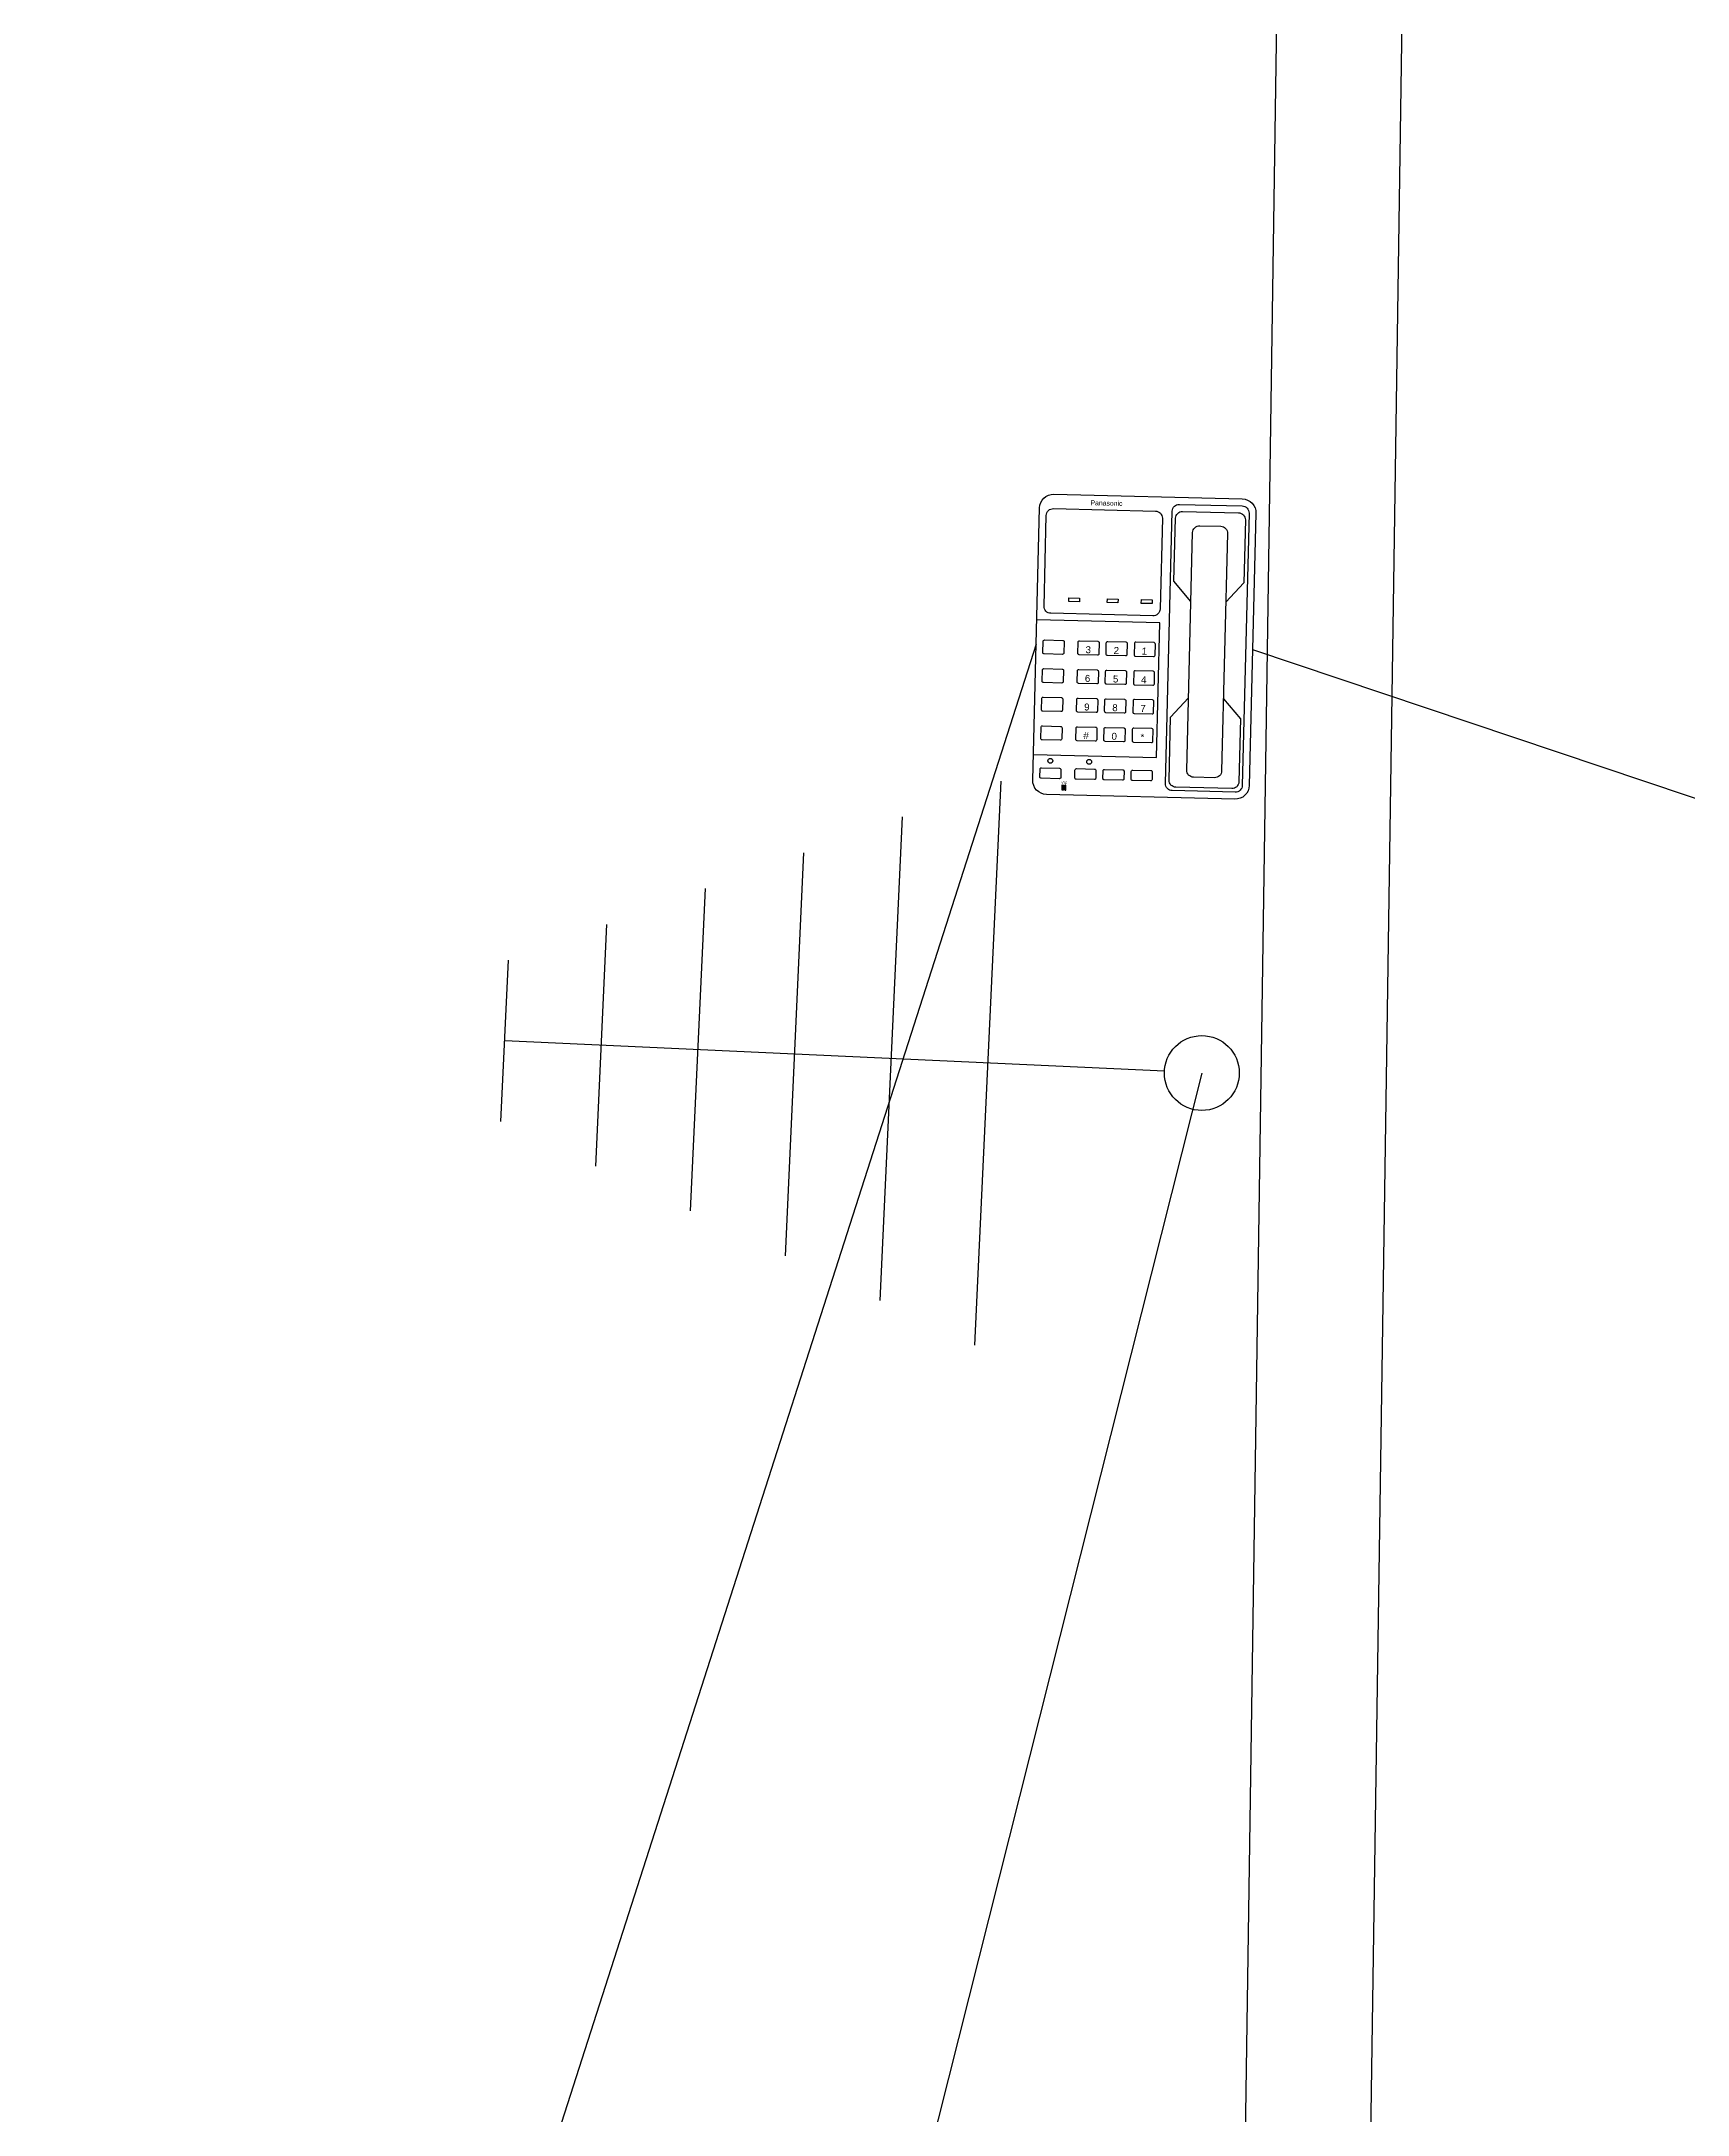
# Model space of a CAD drawing. Header units: inches. Extents: x -221585 to 401252, y -284294 to 332380.
# Drawn here: x 156390.1 to 156718.5, y 40540.9 to 40954.5 of the extents above; entities that cross this region are included whole.
import ezdxf
from ezdxf.enums import TextEntityAlignment as Align

# ---------------------------------------------------------------- set-up
doc = ezdxf.new("R2010")
doc.units = ezdxf.units.IN
doc.header["$MEASUREMENT"] = 0
doc.styles.get("Standard").update_dxf_attribs({"font": 'arial.ttf'})

# ---------------------------------------------------------------- blocks, each defined once
blk = doc.blocks.new('A$C1A3D5E7F')
at = {"color": 1}
for points in [[(6.114, 4.123), (6.114, 0.284, -0.414214), (5.829, 0), (0.284, 0, -0.414214), (0, 0.284), (0, 4.123, -0.414214), (0.284, 4.408), (5.829, 4.408, -0.414214)], [(5.971, 4.123), (5.971, 2.844, -0.414214), (5.829, 2.702), (0.284, 2.702, -0.414214), (0.142, 2.844), (0.142, 4.123, -0.414214), (0.284, 4.266), (5.829, 4.266, -0.414214)], [(5.687, 3.697), (5.687, 3.27, -0.414214), (5.545, 3.128), (0.711, 3.128, -0.414214), (0.568, 3.27), (0.568, 3.697, -0.414214), (0.711, 3.839), (5.545, 3.839, -0.414214)], [(2.423, 2.362), (2.423, 0.284, -0.414214), (2.281, 0.142), (0.433, 0.142, -0.414214), (0.291, 0.284), (0.291, 2.362, -0.414214), (0.433, 2.505), (2.281, 2.505, -0.414214)], [(3.253, 2.028), (3.253, 2.398, 0.414214), (3.225, 2.426), (2.998, 2.426, 0.414214), (2.969, 2.398), (2.969, 2.028, 0.414214), (2.998, 2), (3.225, 2, 0.414214)], [(3.837, 2.028), (3.837, 2.398, 0.414214), (3.808, 2.426), (3.581, 2.426, 0.414214), (3.552, 2.398), (3.552, 2.028, 0.414214), (3.581, 2), (3.808, 2, 0.414214)], [(4.42, 2.028), (4.42, 2.398, 0.414214), (4.391, 2.426), (4.164, 2.426, 0.414214), (4.135, 2.398), (4.135, 2.028, 0.414214), (4.164, 2), (4.391, 2, 0.414214)], [(5.003, 2.028), (5.003, 2.398, 0.414214), (4.975, 2.426), (4.747, 2.426, 0.414214), (4.719, 2.398), (4.719, 2.028, 0.414214), (4.747, 2), (4.975, 2, 0.414214)], [(5.786, 2.398), (5.786, 2.028, -0.414214), (5.757, 2), (5.601, 2, -0.414214), (5.572, 2.028), (5.572, 2.398, -0.414214), (5.601, 2.426), (5.757, 2.426, -0.414214)], [(3.253, 1.825), (3.253, 1.455, -0.414214), (3.225, 1.427), (2.998, 1.427, -0.414214), (2.969, 1.455), (2.969, 1.825, -0.414214), (2.998, 1.853), (3.225, 1.853, -0.414214)], [(3.837, 1.825), (3.837, 1.455, -0.414214), (3.808, 1.427), (3.581, 1.427, -0.414214), (3.552, 1.455), (3.552, 1.825, -0.414214), (3.581, 1.853), (3.808, 1.853, -0.414214)], [(4.42, 1.825), (4.42, 1.455, -0.414214), (4.391, 1.427), (4.164, 1.427, -0.414214), (4.135, 1.455), (4.135, 1.825, -0.414214), (4.164, 1.853), (4.391, 1.853, -0.414214)], [(5.003, 1.825), (5.003, 1.455, -0.414214), (4.975, 1.427), (4.747, 1.427, -0.414214), (4.719, 1.455), (4.719, 1.825, -0.414214), (4.747, 1.853), (4.975, 1.853, -0.414214)], [(5.786, 1.825), (5.786, 1.455, -0.414214), (5.757, 1.427), (5.601, 1.427, -0.414214), (5.572, 1.455), (5.572, 1.825, -0.414214), (5.601, 1.853), (5.757, 1.853, -0.414214)], [(3.253, 1.253), (3.253, 0.883, -0.414214), (3.225, 0.854), (2.998, 0.854, -0.414214), (2.969, 0.883), (2.969, 1.253, -0.414214), (2.998, 1.281), (3.225, 1.281, -0.414214)], [(3.837, 1.253), (3.837, 0.883, -0.414214), (3.808, 0.854), (3.581, 0.854, -0.414214), (3.552, 0.883), (3.552, 1.253, -0.414214), (3.581, 1.281), (3.808, 1.281, -0.414214)], [(4.42, 1.253), (4.42, 0.883, -0.414214), (4.391, 0.854), (4.164, 0.854, -0.414214), (4.135, 0.883), (4.135, 1.253, -0.414214), (4.164, 1.281), (4.391, 1.281, -0.414214)], [(5.003, 1.253), (5.003, 0.883, -0.414214), (4.975, 0.854), (4.747, 0.854, -0.414214), (4.719, 0.883), (4.719, 1.253, -0.414214), (4.747, 1.281), (4.975, 1.281, -0.414214)], [(5.786, 1.253), (5.786, 0.883, -0.414214), (5.757, 0.854), (5.601, 0.854, -0.414214), (5.572, 0.883), (5.572, 1.253, -0.414214), (5.601, 1.281), (5.757, 1.281, -0.414214)], [(3.253, 0.54), (3.253, 0.171, -0.414214), (3.225, 0.142), (2.998, 0.142, -0.414214), (2.969, 0.171), (2.969, 0.54, -0.414214), (2.998, 0.569), (3.225, 0.569, -0.414214)], [(3.837, 0.54), (3.837, 0.171, -0.414214), (3.808, 0.142), (3.581, 0.142, -0.414214), (3.552, 0.171), (3.552, 0.54, -0.414214), (3.581, 0.569), (3.808, 0.569, -0.414214)], [(4.42, 0.54), (4.42, 0.171, -0.414214), (4.391, 0.142), (4.164, 0.142, -0.414214), (4.135, 0.171), (4.135, 0.54, -0.414214), (4.164, 0.569), (4.391, 0.569, -0.414214)], [(5.003, 0.54), (5.003, 0.171, -0.414214), (4.975, 0.142), (4.747, 0.142, -0.414214), (4.719, 0.171), (4.719, 0.54, -0.414214), (4.747, 0.569), (4.975, 0.569, -0.414214)], [(5.786, 0.54), (5.786, 0.171, -0.414214), (5.757, 0.142), (5.601, 0.142, -0.414214), (5.572, 0.171), (5.572, 0.54, -0.414214), (5.601, 0.569), (5.757, 0.569, -0.414214)]]:
    blk.add_lwpolyline(points, format="xyb", close=True, dxfattribs=at)
for points in [[(2.11, 3.128), (1.709, 2.773), (0.426, 2.773, -0.414214), (0.284, 2.915), (0.284, 4.052, -0.414214), (0.426, 4.195), (1.709, 4.195), (2.11, 3.839)], [(4.075, 3.839), (4.475, 4.195), (5.758, 4.195, -0.414214), (5.9, 4.052), (5.9, 2.915, -0.414214), (5.758, 2.773), (4.475, 2.773), (4.075, 3.128)]]:
    blk.add_lwpolyline(points, format="xyb", dxfattribs=at)
for points in [[(2.176, 2.339), (2.176, 2.12), (2.1, 2.12), (2.1, 2.339)], [(2.176, 1.645), (2.176, 1.427), (2.1, 1.427), (2.1, 1.645)], [(2.176, 0.86), (2.176, 0.642), (2.1, 0.642), (2.1, 0.86)], [(6.018, 0.662), (6.018, 0.676), (5.912, 0.676), (5.912, 0.662)], [(6.018, 0.645), (6.018, 0.631), (5.912, 0.631), (5.912, 0.645)], [(6.018, 0.614), (6.018, 0.6), (5.912, 0.6), (5.912, 0.614)]]:
    blk.add_lwpolyline(points, close=True, dxfattribs=at)
blk.add_lwpolyline([(5.306, 0), (5.306, 2.505), (2.565, 2.505), (2.565, 0)], dxfattribs=at)
for centre in [(5.427, 1.138), (5.427, 0.347)]:
    blk.add_circle(centre, 0.0499, dxfattribs=at)
for s, height, p in [('1', 0.142, (3.146, 2.209)), ('4', 0.142, (3.729, 2.209)), ('7', 0.142, (4.312, 2.209)), ('*', 0.142, (4.895, 2.209)), ('Panasonic', 0.0995, (0.151, 1.361)), ('2', 0.142, (3.146, 1.636)), ('5', 0.142, (3.729, 1.636)), ('8', 0.142, (4.312, 1.636)), ('0', 0.142, (4.895, 1.636)), ('3', 0.142, (3.146, 1.064)), ('6', 0.142, (3.729, 1.064)), ('9', 0.142, (4.312, 1.064)), ('#', 0.142, (4.895, 1.064)), ('MIC', 0.0498, (5.864, 0.638))]:
    blk.add_text(s, height=height, rotation=90, dxfattribs=at).set_placement(p, align=Align.MIDDLE)
blk = doc.blocks.new('tv point')
at = {"color": 1}
for p, q in [((5130.85179, -920.27569), (5130.85179, -920.37585)), ((5130.86895, -920.28284), (5130.86895, -920.36869)), ((5130.88611, -920.29), (5130.88611, -920.36154)), ((5130.90327, -920.29715), (5130.90327, -920.35439)), ((5130.92042, -920.3043), (5130.92042, -920.34723)), ((5130.93758, -920.31146), (5130.93758, -920.34008)), ((5130.82048, -920.32577), (5130.93758, -920.32577))]:
    blk.add_line(p, q, dxfattribs=at)
blk.add_circle((5130.81384, -920.32577), 0.00664, dxfattribs=at)

msp = doc.modelspace()

# ---------------------------------------------------------------- linework, layer by layer
at = {"color": 4, "ltscale": 10}
for p, q in [((156638.08, 41066.02), (156627.77, 40371.1, 0.42)), ((156663.09, 41065.63, 0.42), (156652.39, 40345.71))]:
    msp.add_line(p, q, dxfattribs=at)
at = {"color": 1}
for p, q in [((156588.54, 40834.31, 0.51), (156390.13, 40216.13, 0.01)), ((156631.73, 40833.24, 0.51), (157369.54, 40584.8, 0.51))]:
    msp.add_line(p, q, dxfattribs=at)
at = {"color": 244}
msp.add_line((156621.6, 40748.72), (156490.47, 40228.2), dxfattribs=at)

# ---------------------------------------------------------------- block references
at = {"linetype": 'ByBlock', "lineweight": -3, "xscale": 9.800000000000006, "yscale": 9.800000000000006, "zscale": 9.800000000000006, "rotation": 268.5860864447838}
msp.add_blockref('A$C1A3D5E7F', (156589.28, 40864.25, 0.51), dxfattribs=at)
at = {"xscale": 1125, "yscale": 1125, "zscale": 1125, "rotation": 177.3519178365206}
msp.add_blockref('tv point', (5874788.08, -1260193.71), dxfattribs=at)

doc.saveas('drawing.dxf')
